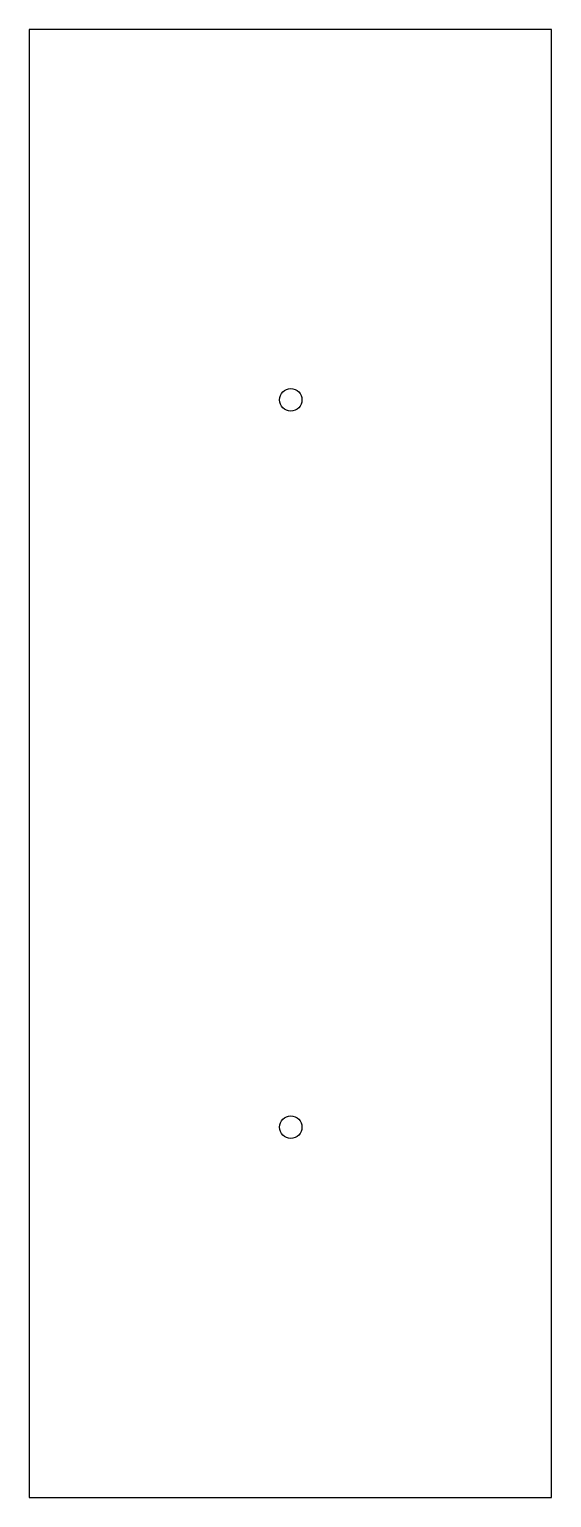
# Model space of a CAD drawing. Header units: inches. Extents: x -1.8 to 2, y 0 to 10.9.
import ezdxf

# ---------------------------------------------------------------- set-up
doc = ezdxf.new("R2010")
doc.units = ezdxf.units.IN
doc.layers.get('0').update_dxf_attribs({"linetype": 'CONTINUOUS'})

msp = doc.modelspace()

# ---------------------------------------------------------------- linework, layer by layer
for points in [[(-1.842, 0), (2.044, 0), (2.044, 10.924), (-1.842, 10.924)], [(-1.842, 10.924), (-1.842, 0), (2.044, 0), (2.044, 10.924)]]:
    msp.add_lwpolyline(points, close=True)
for centre in [(0.103, 8.168), (0.103, 8.168), (0.103, 2.756), (0.103, 2.756)]:
    msp.add_circle(centre, 0.0837)

doc.saveas('drawing.dxf')
